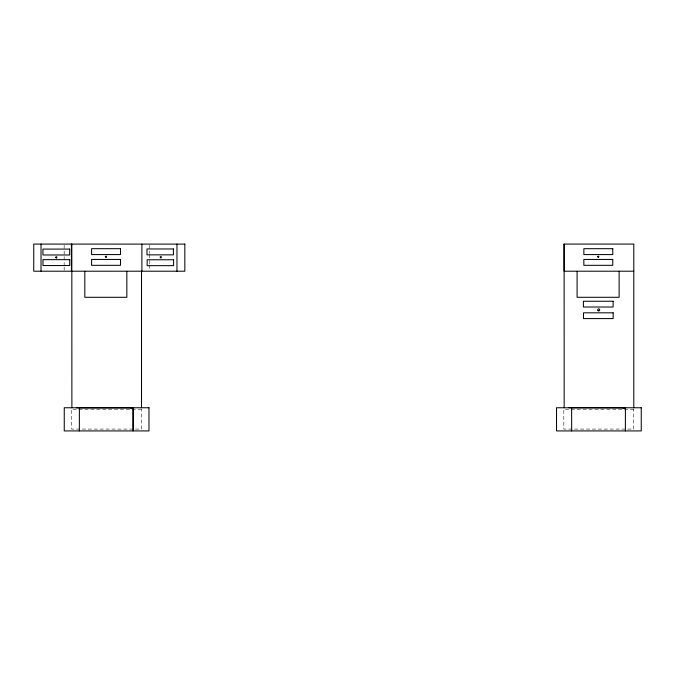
<?xml version="1.0" encoding="UTF-8"?>
<svg xmlns="http://www.w3.org/2000/svg" width="675" height="675" viewBox="0 0 675 675"><rect width="100%" height="100%" fill="white"/><g stroke="black" fill="none" stroke-linecap="round" stroke-linejoin="round"><path stroke-width="0.51" stroke-dasharray="3.38 2.53" d="M149.757 245.16L149.757 253.496M149.757 254.534L149.757 263.917M149.757 264.954L149.757 270.169M64.159 245.118L64.159 255.555M64.159 256.601L64.159 265.992M64.159 267.03L64.159 270.16M141.404 409.236L71.533 409.236L71.533 429.072L141.404 429.072L141.404 409.236M633.682 409.236L563.811 409.236L563.811 429.072L633.682 429.072L633.682 409.236"/><path stroke-width="1.01" d="M564.097 244.08L633.791 244.08L633.791 407.759M633.791 271.207L564.097 271.207L564.123 244.08L564.165 407.759M79.355 407.886L133.135 407.886L133.135 430.92L133.102 407.886L130.393 407.759M568.915 407.759L625.413 407.886L625.379 430.92M622.671 407.759L625.413 407.886M76.638 407.759L79.38 407.886L79.355 430.92M619.127 271.316L619.127 297.295L577.091 297.295L577.091 271.316M571.632 407.886L571.658 430.92M176.968 244.114L176.968 271.207M141.893 244.114L141.893 271.207M141.514 271.207L141.514 407.759M126.849 271.316L126.849 297.295L84.814 297.295L84.814 271.316M71.82 244.08L71.888 407.759M71.432 244.08L71.432 271.207M41.023 244.08L41.023 271.207M160.194 257.091C161.03 259.993 162.295 255.049 160.194 257.091M55.721 257.243C56.573 260.153 57.848 255.201 55.721 257.243M105.325 256.627C106.262 259.554 107.603 254.551 105.325 256.627M597.603 256.627C598.539 259.554 599.881 254.551 597.603 256.627M184.832 244.114L33.75 244.08L33.75 271.207L184.832 271.207L184.832 244.114M120.504 248.687L91.581 248.687L91.581 254.576L120.504 254.576L120.504 248.687M612.782 248.687L583.858 248.687L583.858 254.576L612.782 254.576L612.782 248.687M69.694 249.092L42.947 249.092L42.947 254.981L69.694 254.981L69.694 249.092M173.416 248.965L146.99 248.965L146.99 254.855L173.416 254.855L173.416 248.965M120.488 259.445L91.564 259.445L91.564 265.326L120.488 265.326L120.488 259.445M612.765 259.445L583.841 259.445L583.841 265.326L612.765 265.326L612.765 259.445M69.728 259.647L42.981 259.647L42.981 265.537L69.728 265.537L69.728 259.647M173.585 259.765L147.158 259.765L147.158 265.655L173.585 265.655L173.585 259.765M613.111 301.252L583.419 301.252L583.419 307.015L613.111 307.015L613.111 301.252M613.162 312.82L583.478 312.82L583.478 318.583L613.162 318.583L613.162 312.82M148.972 407.759L64.252 407.759L64.252 430.92L148.972 430.92L148.972 407.759M641.25 407.759L556.529 407.759L556.529 430.92L641.25 430.92L641.25 407.759M598.168 310.778A1.021 1.021 0 0 0 599.704 309.892A1.021 1.021 0 0 0 598.168 309.007A1.021 1.021 0 0 0 598.168 310.778"/></g></svg>
